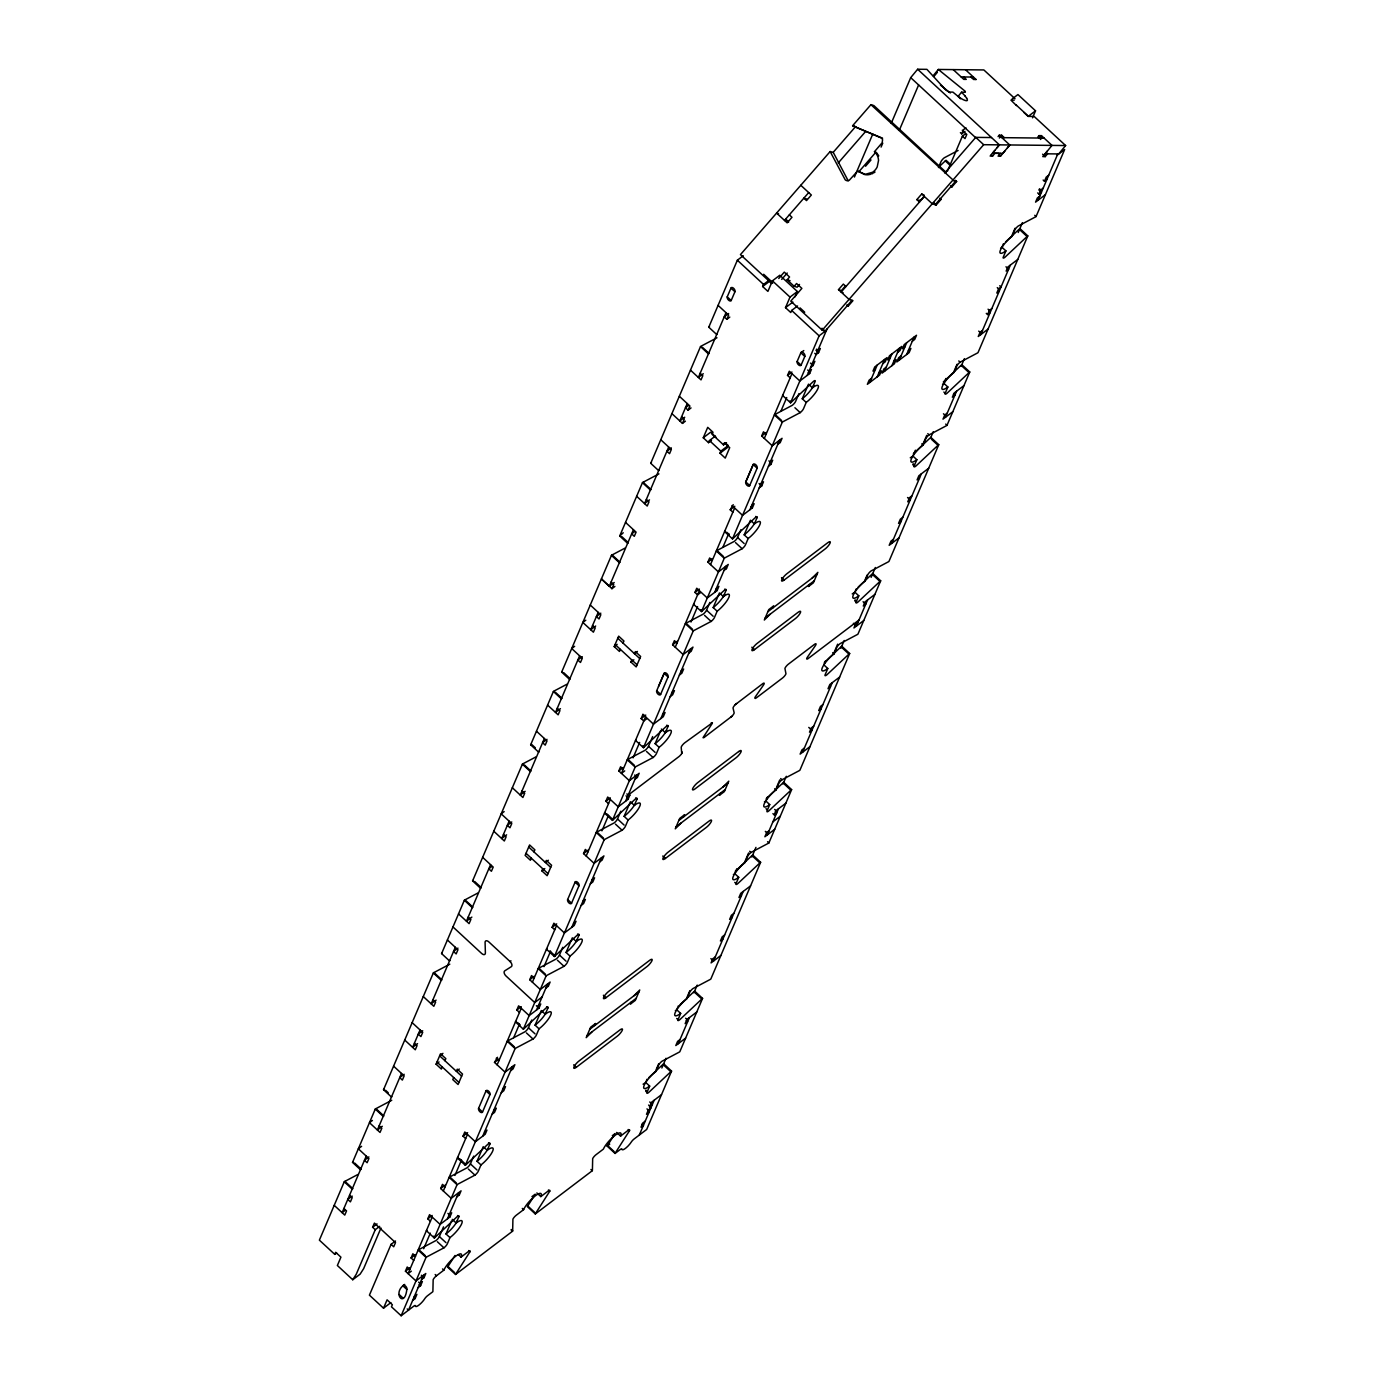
<?xml version="1.0" encoding="UTF-8"?>
<svg xmlns="http://www.w3.org/2000/svg" width="1385" height="1385" viewBox="0 0 1385 1385"><rect width="100%" height="100%" fill="white"/><g stroke="black" fill="none" stroke-linecap="round" stroke-linejoin="round"><path stroke-width="1.5" d="M455.024 1255.451L447.996 1266.479A3.705 0.935 -47.2 0 0 447.632 1267.154L455.544 1274.477L512.502 1231.248A3.705 0.935 -47.2 0 0 512.658 1230.728L512.917 1219.181A3.705 0.935 -47.2 0 1 516.259 1215.234L523.634 1209.642A12.984 3.272 -47.2 0 1 535.337 1195.809A12.984 3.272 -47.2 0 1 540.808 1196.605L548.183 1191.013A3.705 0.935 -47.2 0 1 549.741 1191.238L535.666 1213.277A3.705 0.935 -47.2 0 0 535.303 1213.953L527.391 1206.647A3.705 0.935 -47.2 0 1 527.754 1205.971L534.783 1194.943M858.994 620.013L807.819 658.793A3.705 0.935 -47.2 0 1 807.455 657.096L815.298 645.774A3.705 0.935 -47.2 0 0 814.345 644.458L788.411 664.142A3.705 0.935 -47.2 0 0 784.931 668.47L785.953 673.733A3.705 0.935 -47.2 0 1 782.49 678.044L756.539 697.728A3.705 0.935 -47.2 0 1 755.102 698.438L754.825 698.057A3.705 0.935 -47.2 0 1 755.604 696.43L763.447 685.108A3.705 0.935 -47.2 0 0 763.083 683.411L735.262 704.636A3.705 0.935 -47.2 0 0 733.063 708.15L734.137 712.721A3.705 0.935 -47.2 0 1 731.938 716.235L704.117 737.461A3.705 0.935 -47.2 0 1 703.043 737.668L711.596 724.442A3.705 0.935 -47.2 0 0 712.375 722.814L684.709 742.827A3.705 0.935 -47.2 0 0 681.212 747.484L681.732 753.509A3.705 0.935 -47.2 0 1 678.788 756.729L628.184 795.111L626.868 793.899M682.286 752.055L681.732 753.509M656.698 690.734L656.611 691.046A2.787 1.558 52.8 0 0 658.013 694.127A2.787 1.558 52.8 0 0 660.506 694.647L668.176 676.676A2.787 1.558 52.8 0 0 666.774 673.595A2.787 1.558 52.8 0 0 664.281 673.075L656.698 690.734L660.662 694.387M567.642 899.523L567.556 899.852A2.787 1.558 52.8 0 0 568.958 902.933A2.787 1.558 52.8 0 0 571.451 903.436L579.103 885.465A2.787 1.558 52.8 0 0 577.701 882.401A2.787 1.558 52.8 0 0 575.225 881.881L567.642 899.523L571.59 903.193M757.145 468.182L757.231 467.87A2.787 1.558 52.8 0 0 755.829 464.789A2.787 1.558 52.8 0 0 753.336 464.269L745.667 482.24A2.787 1.558 52.8 0 0 747.069 485.321A2.787 1.558 52.8 0 0 749.562 485.841L757.145 468.182L753.18 464.529L745.753 481.928L749.718 485.581M725.134 531.13A3.722 0.935 -47.2 0 1 724.58 531.58L732.492 538.903L782.283 422.183A3.722 0.935 -47.2 0 1 782.941 421.732L800.201 412.626A3.705 0.935 -47.2 0 0 803.542 408.679L806.208 402.412A12.984 3.272 -47.2 0 0 817.929 388.579A12.984 3.272 -47.2 0 0 812.441 387.8L815.246 381.187A3.705 0.935 -47.2 0 0 813.549 381.308L791.285 402.187A3.722 0.935 -47.2 0 1 790.541 402.81L782.629 395.487A3.722 0.935 -47.2 0 0 782.992 395.192M1003.433 243.76L1001.944 247.24L1005.908 250.893L1003.121 257.506A3.705 0.935 -47.2 0 0 1004.8 257.385L1027.064 236.523A3.74 0.935 -47.2 0 1 1027.808 235.9L1019.897 228.577A3.74 0.935 -47.2 0 0 1019.152 229.2L1005.493 242.011M658.55 686.371L664.125 673.335L668.072 676.988M357.867 1174.497L344.934 1181.336A3.705 0.935 -47.2 0 0 344.259 1181.786L319.381 1240.146L334.755 1254.36L336.607 1252.975M360.81 1169.425A3.705 0.935 -47.2 0 1 360.446 1169.719L352.534 1162.396L375.266 1109.073A3.705 0.935 -47.2 0 1 375.941 1108.641L391.747 1100.279M391.816 1096.73A3.705 0.935 -47.2 0 1 391.453 1097.007L383.541 1089.701L433.332 972.98A3.705 0.935 -47.2 0 1 433.99 972.53L449.796 964.185M449.865 960.619A3.705 0.935 -47.2 0 1 449.502 960.913L441.59 953.59L464.339 900.285A3.705 0.935 -47.2 0 1 464.996 899.834L477.929 892.996M481.253 887.595A3.705 0.935 -47.2 0 1 480.508 888.218L472.597 880.895L522.387 764.174A3.705 0.935 -47.2 0 1 523.045 763.724L535.995 756.902M539.302 751.484A3.722 0.935 -47.2 0 1 538.575 752.107L530.663 744.801L553.394 691.479A3.722 0.935 -47.2 0 1 554.069 691.028L567.002 684.207M569.945 679.117A3.722 0.935 -47.2 0 1 569.581 679.412L561.669 672.089L611.443 555.385A3.722 0.935 -47.2 0 1 612.118 554.935L625.051 548.096M628.184 542.851A3.722 0.935 -47.2 0 1 627.63 543.318L619.718 535.995L642.45 482.673A3.722 0.935 -47.2 0 1 643.125 482.24L658.931 473.878M659 470.311A3.722 0.935 -47.2 0 1 658.637 470.606L650.725 463.3L700.516 346.579A3.722 0.935 -47.2 0 1 701.174 346.129L716.98 337.784M717.049 334.218A3.722 0.935 -47.2 0 1 716.686 334.512L708.774 327.189L737.357 260.207L743.243 255.74M366.246 1156.111L342.13 1212.654L345.402 1210.178M401.494 1073.462L377.378 1130.004L382.295 1126.282M420.053 1029.955L412.643 1047.354L417.543 1043.632M455.319 947.305L431.185 1003.848L436.102 1000.126M490.567 864.655L466.451 921.198L471.852 917.112M509.126 821.149L501.699 838.548L506.616 834.826M544.374 738.499L520.258 795.059L525.157 791.32M579.623 655.849L555.506 712.409L560.423 708.67M598.181 612.36L590.754 629.76L595.671 626.02M614.905 586.461L611.945 588.694L601.402 578.93L609.313 586.253L633.43 529.711M668.695 447.061L644.562 503.603L649.478 499.881M687.237 403.554L679.827 420.953L684.727 417.231M726 312.698L698.369 377.447L703.286 373.725M734.95 291.716L731.193 300.51L727.229 296.857L730.986 288.063A2.787 1.558 52.8 0 1 733.635 288.322A2.787 1.558 52.8 0 1 734.95 291.716L730.951 288.149M611.945 588.694L613.728 584.522L611.097 582.081M671.898 413.63L682.459 423.394L684.242 419.222L681.61 416.781M688.414 405.493L685.454 407.727L688.103 410.168L689.886 405.995L679.325 396.231M728.631 313.512L724.216 316.871L726.848 319.312L728.631 315.122L718.088 305.375M334.755 1254.36L335.655 1252.282L340.918 1257.164L337.369 1265.509L352.742 1279.74L360.117 1274.148L363.632 1268.66L380.979 1227.993M795.128 296.788L797.362 291.525L779.79 275.251L772.414 280.843L767.913 291.387L762.65 286.522L763.533 284.427L769.437 279.96M442.248 1066.969L441.365 1069.064L436.085 1064.182L440.534 1053.743L445.814 1058.625L444.914 1060.702M620.376 649.375L619.476 651.452L614.213 646.587L618.662 636.148L623.925 641.013L623.042 643.107M711.492 440.413L708.549 442.663L703.268 437.781L707.718 427.342L712.998 432.224L712.098 434.301L723.541 444.879L726.484 442.646M352.742 1279.74L356.257 1274.252L375.266 1229.707L372.617 1227.266L374.4 1223.093L395.504 1242.605L393.721 1246.777L391.089 1244.336L395.504 1240.995M531.303 858.163L530.42 860.258L525.14 855.376L529.589 844.937L534.87 849.819L533.987 851.913M708.549 442.663L709.432 440.568L715.318 436.102M453.674 1077.547L452.791 1079.625L458.071 1084.507L462.521 1074.067L457.24 1069.185L456.358 1071.28L459.301 1069.047M548.356 860.241L545.413 862.474L546.296 860.397L551.576 865.261L547.127 875.701L541.847 870.836L542.747 868.741M637.412 651.435L634.469 653.668L635.369 651.591L640.632 656.473L636.182 666.912L630.919 662.03L631.802 659.935M723.541 444.879L724.424 442.784L729.705 447.667L725.255 458.106L719.975 453.224L720.858 451.129L728.233 445.555L725.376 442.906M797.57 305.964L791.666 310.448L790.783 312.525L785.503 307.66L790.004 297.1L797.362 291.525M728.233 445.555L727.333 447.632L719.975 453.224M391.089 1244.336L369.414 1295.148L383.524 1308.184L390.882 1302.61M854.424 177.055L872.758 134.103M383.524 1308.184L387.09 1299.84L392.353 1304.722L391.47 1306.799L401.148 1315.75L413.682 1306.228A3.705 0.935 -47.2 0 1 415.413 1305.865A7.427 1.87 -47.2 0 0 418.841 1305.137A7.427 1.87 -47.2 0 0 424.658 1298.836A3.705 0.935 -47.2 0 1 427.567 1295.702L432.761 1291.772A3.705 0.935 -47.2 0 0 432.899 1291.253L433.159 1279.688A3.705 0.935 -47.2 0 1 436.5 1275.741L443.875 1270.149A12.984 3.272 -47.2 0 1 455.578 1256.316A12.984 3.272 -47.2 0 1 461.049 1257.113L468.424 1251.521A3.705 0.935 -47.2 0 1 469.982 1251.746L455.907 1273.802A3.705 0.935 -47.2 0 0 455.544 1274.477M881.085 147.087L882.782 143.122M891.247 123.282L910.707 77.647L917.632 69.25L926.911 69.354L945.886 90.077L948.985 92.051L952.932 92.12L957.658 96.05A12.777 2.753 39.5 0 0 960.792 98.3A12.569 2.77 39.8 0 0 963.544 99.824L964.929 100.361A12.984 2.787 39.2 0 0 967.422 100.136L966.799 98.231M421.577 1279.532L424.018 1277.68L425.801 1273.49L415.985 1280.952L405.441 1271.188L407.207 1267.015L409.856 1269.456M413.717 1260.402L411.068 1257.961L412.851 1253.789L415.5 1256.23M430.406 1221.258L427.775 1218.817L429.558 1214.645L440.101 1224.392L449.935 1216.948L451.7 1212.775L449.259 1214.628L447.926 1213.416M456.825 1196.882L459.283 1195.03L461.066 1190.84L451.233 1198.302L440.69 1188.538L442.473 1184.365L445.104 1186.806M465.672 1138.608L463.023 1136.167L464.806 1131.995L475.367 1141.742L485.183 1134.298L486.966 1130.125L484.508 1131.978M510.632 1070.744L513.091 1068.874L514.874 1064.701L505.04 1072.146L494.497 1062.399L497.509 1057.292M519.479 1012.452L516.83 1010.011L518.613 1005.839L529.174 1015.603L538.99 1008.142L540.773 1003.969L538.315 1005.839M545.88 988.094L548.339 986.224L550.122 982.052L540.306 989.496L529.745 979.749L531.528 975.559L534.177 978M554.727 929.802L552.096 927.361L553.879 923.189L564.422 932.953L574.238 925.492L576.022 921.319L573.563 923.189M599.688 861.937L602.146 860.068L603.929 855.895L594.113 863.34L583.552 853.593L585.336 849.42L587.984 851.862M608.534 803.664L605.903 801.222L607.686 797.033L618.229 806.797L628.046 799.353L629.829 795.163L628.513 793.951M634.936 779.288L637.394 777.418L639.178 773.245L629.361 780.69L618.818 770.943L620.584 766.771L623.233 769.212M646.743 718.763L643.783 720.996L641.151 718.573L642.934 714.383L653.478 724.147L663.294 716.703L665.077 712.513L662.636 714.383M688.76 653.131L691.202 651.279L692.985 647.089L683.169 654.551L672.625 644.787L674.408 640.614L677.04 643.055M700.55 592.624L697.59 594.858L694.958 592.416L696.742 588.244L707.285 597.991L717.101 590.547L718.884 586.374L716.443 588.227M724.009 570.481L726.467 568.612L728.25 564.439L718.417 571.901L707.873 562.137L709.657 557.965L712.288 560.406M732.855 512.208L730.207 509.767L733.219 504.659M773.713 444.62L772.224 445.745L761.681 435.981L763.464 431.808L766.095 434.249M790.16 377.845L787.528 375.404L789.294 371.232L799.855 380.979L809.671 373.534L811.454 369.362L808.996 371.215L807.68 370.003M432.189 1217.086L408.073 1273.629L411.345 1271.153M443.321 1190.979L467.438 1134.436M485.997 1090.93L478.587 1108.329L482.534 1111.999L489.961 1094.583A2.787 1.558 52.2 0 0 488.68 1091.224A2.787 1.558 52.2 0 0 485.997 1090.93L489.961 1094.583M497.128 1064.84L521.262 1008.28M532.394 982.19L556.51 925.63M586.201 856.034L610.318 799.474M675.257 647.228L699.373 590.685M710.505 564.578L734.621 508.035M764.312 438.422L791.943 373.673M804.806 356.447L800.842 352.794A2.787 1.558 52.8 0 1 803.525 352.95A2.787 1.558 52.8 0 1 804.841 356.361L801.084 365.155A2.787 1.558 52.8 0 1 798.487 364.792A2.787 1.558 52.8 0 1 797.171 361.398L800.894 352.69L803.785 350.561M899.298 130.259L918.619 84.952M423.689 1248.699L430.32 1233.152M454.938 1175.432L461.517 1160.007M513.679 1037.711L519.444 1024.225M543.993 966.626L550.572 951.201M601.921 830.844L608.5 815.419M633.066 757.837L639.645 742.412M690.976 622.038L697.555 606.613M722.953 547.11L728.7 533.606M780.932 411.155L786.732 397.547M406.826 1289.47L402.879 1285.817A2.787 1.558 53.2 0 1 405.511 1286.059A2.787 1.558 53.2 0 1 406.826 1289.47C404.697 1308.132 392.942 1294.213 402.879 1285.817L404.714 1284.414M401.148 1315.75L426.026 1257.39A3.705 0.935 -47.2 0 1 426.701 1256.939L443.944 1247.833A3.705 0.935 -47.2 0 0 447.303 1243.886L449.969 1237.619A12.984 3.272 -47.2 0 0 461.672 1223.786A12.984 3.272 -47.2 0 0 456.202 1223.007L452.237 1219.354M426.753 1230.399A3.705 0.935 -47.2 0 1 426.39 1230.694L434.301 1238L457.05 1184.694A3.705 0.935 -47.2 0 1 457.708 1184.244L474.951 1175.138A3.705 0.935 -47.2 0 0 478.31 1171.191L480.976 1164.923A12.984 3.272 -47.2 0 0 492.679 1151.091A12.984 3.272 -47.2 0 0 487.208 1150.312L484.577 1147.871M458.141 1157.375A3.705 0.935 -47.2 0 1 457.396 1157.998L465.308 1165.304L515.099 1048.583A3.705 0.935 -47.2 0 1 515.757 1048.151L533.017 1039.027A3.705 0.935 -47.2 0 0 536.359 1035.08L539.025 1028.813A12.984 3.272 -47.2 0 0 550.745 1014.997A12.984 3.272 -47.2 0 0 545.257 1014.201L541.31 1010.548L535.077 1025.16L539.025 1028.813M515.999 1021.438A3.705 0.935 -47.2 0 1 515.445 1021.888L523.357 1029.211L546.106 975.888A3.705 0.935 -47.2 0 1 546.763 975.438L564.024 966.332A3.705 0.935 -47.2 0 0 567.365 962.385L570.031 956.117A12.984 3.272 -47.2 0 0 581.752 942.285A12.984 3.272 -47.2 0 0 576.264 941.506L572.317 937.853L566.084 952.464L570.031 956.117M547.196 948.569A3.722 0.935 -47.2 0 1 546.452 949.192L554.364 956.516L604.154 839.795A3.705 0.935 -47.2 0 1 604.83 839.345L622.073 830.238A3.705 0.935 -47.2 0 0 625.414 826.291L628.097 820.024A12.984 3.272 -47.2 0 0 639.801 806.191A12.984 3.272 -47.2 0 0 634.33 805.395L630.365 801.742L624.133 816.354L628.097 820.024M605.245 812.476A3.722 0.935 -47.2 0 1 604.518 813.082L612.43 820.405L635.161 767.082A3.722 0.935 -47.2 0 1 635.836 766.649L653.079 757.526A3.705 0.935 -47.2 0 0 656.421 753.578L659.104 747.311A12.984 3.272 -47.2 0 0 670.807 733.496A12.984 3.272 -47.2 0 0 665.337 732.7L661.372 729.047M635.888 740.092A3.722 0.935 -47.2 0 1 635.525 740.386L643.436 747.71L693.21 630.989A3.705 0.935 -47.2 0 1 693.885 630.539L711.128 621.432A3.705 0.935 -47.2 0 0 714.47 617.485L717.153 611.218A12.984 3.272 -47.2 0 0 728.856 597.385A12.984 3.272 -47.2 0 0 723.385 596.606L719.421 592.936L713.188 607.565L717.153 611.218M693.937 603.998A3.722 0.935 -47.2 0 1 693.573 604.293L701.485 611.599L724.234 558.293A3.722 0.935 -47.2 0 1 724.892 557.843L742.135 548.737A3.705 0.935 -47.2 0 0 745.494 544.772L748.16 538.523A12.984 3.272 -47.2 0 0 759.863 524.69A12.984 3.272 -47.2 0 0 754.392 523.894L750.428 520.241L744.195 534.852L748.16 538.523M790.541 402.81L819.124 335.828L826.481 330.236M426.026 1257.39L418.114 1250.066A3.705 0.935 -47.2 0 1 418.789 1249.634L436.033 1240.51A3.705 0.935 -47.2 0 0 439.374 1236.563L443.512 1226.868M457.05 1184.694L449.121 1177.371A3.705 0.935 -47.2 0 1 449.796 1176.921L467.039 1167.815A3.705 0.935 -47.2 0 0 470.398 1163.867L473.705 1156.111M515.099 1048.583L507.187 1041.278A3.705 0.935 -47.2 0 1 507.845 1040.828L525.088 1031.721A3.705 0.935 -47.2 0 0 528.447 1027.774L531.753 1020.018M546.106 975.888L538.194 968.565A3.705 0.935 -47.2 0 1 538.852 968.132L556.112 959.026A3.705 0.935 -47.2 0 0 559.453 955.061L562.76 947.305M604.154 839.795L596.242 832.472A3.705 0.935 -47.2 0 1 596.9 832.021L614.161 822.915A3.705 0.935 -47.2 0 0 617.502 818.968L620.809 811.212M635.161 767.082L627.249 759.776A3.722 0.935 -47.2 0 1 627.924 759.326L645.168 750.22A3.705 0.935 -47.2 0 0 648.509 746.273L652.647 736.578M693.21 630.989L685.298 623.665A3.705 0.935 -47.2 0 1 685.973 623.233L703.216 614.109A3.705 0.935 -47.2 0 0 706.558 610.162L709.864 602.406M724.234 558.293L716.305 550.97A3.722 0.935 -47.2 0 1 716.98 550.52L734.223 541.414A3.705 0.935 -47.2 0 0 737.582 537.467L740.888 529.711M798.937 393.6L795.631 401.356A3.705 0.935 -47.2 0 1 792.272 405.32L775.029 414.427A3.722 0.935 -47.2 0 0 774.371 414.877L782.283 422.183M423.343 1275.36L408.506 1310.158L407.19 1308.946M447.476 1218.817L458.608 1192.71M482.724 1136.167L512.415 1066.554M536.532 1010.011L547.664 983.904M571.78 927.361L601.471 857.765M625.587 801.205L636.736 775.115M660.853 718.555L690.544 648.959M714.66 592.399L725.792 566.309M749.908 509.749L779.599 440.153M807.213 375.404L826.983 329.041M412.661 1300.411L415.119 1298.559L416.902 1294.386L414.427 1296.256M418.132 1287.565L420.607 1285.678L422.39 1281.506L419.932 1283.358L418.616 1282.146M731.99 505.594L742.55 515.341L752.367 507.897L754.15 503.724L751.691 505.577M759.257 487.832L761.715 485.962L763.499 481.79L761.04 483.659M768.467 466.26L770.926 464.391L772.692 460.218L770.25 462.088L768.917 460.859M777.816 444.325L780.274 442.473L782.058 438.301L772.224 445.745M810.623 367.389L813.082 365.536L814.865 361.346L812.389 363.234M814.778 353.314L816.094 354.543L818.57 352.656L820.353 348.483L817.912 350.336L816.579 349.124M449.969 1237.619L446.005 1233.966L451.545 1220.964M480.976 1164.923L477.011 1161.271L483.261 1146.641M659.104 747.311L655.14 743.658L660.68 730.674M806.208 402.412L802.261 398.759L808.494 384.147L812.441 387.8M456.202 1223.007L458.868 1216.74L457.552 1215.528M487.208 1150.312L489.874 1144.045L488.559 1142.815M545.257 1014.201L547.941 1007.934L546.608 1006.722M576.264 941.506L578.947 935.239L577.632 934.027M634.33 805.395L636.996 799.145L635.68 797.916M665.337 732.7L668.003 726.433L666.687 725.221M723.385 596.606L726.052 590.339L724.736 589.11M754.392 523.894L757.058 517.644L755.743 516.415M938.476 167.55L940.952 161.733A3.705 0.935 -47.2 0 1 944.31 157.769L958.108 150.48M960.394 132.631L961.709 133.86L963.493 129.671L965.951 127.818M947.444 171.186L962.385 136.163L965.328 133.929M591.984 1031.842L586.184 1037.659L590.633 1027.22L595.55 1023.48L594.667 1025.575M681.056 823.036L675.257 828.853L679.706 818.414L684.606 814.692L683.723 816.769M770.112 614.23L764.312 620.047L768.762 609.608L773.678 605.886L772.778 607.98M869.815 382.45L877.224 365.051M877.172 376.876L884.599 359.459M884.53 371.284L891.957 353.885M891.905 365.692L899.332 348.293M899.263 360.1L906.69 342.701M906.638 354.508L914.065 337.109M631.283 1002.03L630.383 1004.125L635.299 1000.403L639.749 989.963L633.949 995.763M720.338 793.224L719.438 795.319L724.355 791.597L728.804 781.157L723.005 786.974M809.394 584.435L808.511 586.513L813.41 582.791L817.877 572.351L812.06 578.168M1032.535 117.846L1035.53 110.817L1017.94 94.561L1012.054 99.028M643.09 1084.161A12.984 3.272 -47.2 0 0 645.704 1082.447L647.089 1079.192M675.343 1010.721A12.984 3.272 -47.2 0 0 676.711 1009.752L678.373 1005.856M733.392 874.61A12.984 3.272 -47.2 0 0 734.777 873.641L736.855 868.776M764.399 801.915A12.984 3.272 -47.2 0 0 765.784 800.945L767.446 797.05M825.495 660.939L823.833 664.852L827.78 668.505L825.114 674.772A3.705 0.935 -47.2 0 0 826.672 674.997L848.953 654.118A3.722 0.935 -47.2 0 1 849.68 653.495L841.768 646.189A3.722 0.935 -47.2 0 0 841.041 646.795L824.335 662.463M852.225 593.871A12.984 3.272 -47.2 0 0 854.839 592.139L856.224 588.902M910.274 457.76A12.984 3.272 -47.2 0 0 912.888 456.046L915.381 450.194M942.527 384.32A12.984 3.272 -47.2 0 0 943.895 383.351L945.972 378.469M656.144 1069.705L658.637 1063.87M686.562 998.395L689.851 990.673M744.472 862.595L748.592 852.97M776.448 787.667L779.738 779.945M833.545 653.807L837.648 644.163M864.69 580.782L867.149 575M922.6 445.001L926.721 435.357M953.746 371.994L957.035 364.272M1011.725 236.039L1015.049 228.265M648.994 1077.443L662.913 1064.407A3.705 0.935 -47.2 0 1 663.657 1063.784L671.569 1071.107A3.705 0.935 -47.2 0 0 670.825 1071.713L648.561 1092.592A3.705 0.935 -47.2 0 1 646.985 1092.367L649.669 1086.1L645.704 1082.447M680 1004.748L693.92 991.712A3.705 0.935 -47.2 0 1 694.664 991.089L702.576 998.395A3.705 0.935 -47.2 0 0 701.831 999.018L679.568 1019.897A3.705 0.935 -47.2 0 1 678.009 1019.672L680.676 1013.404L676.711 1009.752M735.279 871.252L751.968 855.601A3.705 0.935 -47.2 0 1 752.713 854.978L760.625 862.301A3.705 0.935 -47.2 0 0 759.88 862.924L737.616 883.786A3.705 0.935 -47.2 0 1 736.058 883.561L738.724 877.311L734.777 873.641M765.784 800.945L769.731 804.598L767.065 810.866A3.705 0.935 -47.2 0 0 768.623 811.091L790.887 790.229A3.705 0.935 -47.2 0 1 791.631 789.606L783.72 782.283A3.705 0.935 -47.2 0 0 782.975 782.906L766.286 798.556M769.731 804.598A12.984 3.272 -47.2 0 1 764.26 803.819A12.984 3.272 -47.2 0 1 775.964 789.987L778.647 783.72A3.705 0.935 -47.2 0 1 781.988 779.772L799.232 770.666A3.705 0.935 -47.2 0 0 799.907 770.216L849.68 653.495M827.78 668.505A12.984 3.272 -47.2 0 1 822.309 667.708A12.984 3.272 -47.2 0 1 834.03 653.893L836.696 647.626A3.705 0.935 -47.2 0 1 840.037 643.679L857.298 634.555A3.722 0.935 -47.2 0 0 857.956 634.122L880.687 580.8L872.775 573.477A3.722 0.935 -47.2 0 0 872.048 574.1L858.129 587.153M880.687 580.8A3.722 0.935 -47.2 0 0 879.96 581.423L857.696 602.285A3.705 0.935 -47.2 0 1 856.12 602.059L858.804 595.81L854.839 592.139M913.39 453.657L930.097 438.006A3.722 0.935 -47.2 0 1 930.841 437.383L938.753 444.689A3.722 0.935 -47.2 0 0 938.009 445.312L915.745 466.191A3.705 0.935 -47.2 0 1 914.169 465.966L916.853 459.699L912.888 456.046M916.853 459.699A12.984 3.272 -47.2 0 1 911.365 458.92A12.984 3.272 -47.2 0 1 923.085 445.087L925.751 438.82A3.705 0.935 -47.2 0 1 929.093 434.873L946.353 425.766A3.722 0.935 -47.2 0 0 947.011 425.316L969.76 371.994L961.848 364.688A3.722 0.935 -47.2 0 0 961.103 365.294L943.289 382M969.76 371.994A3.722 0.935 -47.2 0 0 969.015 372.617L946.751 393.496A3.705 0.935 -47.2 0 1 945.193 393.271L947.859 387.004L943.895 383.351M661.857 1068.008L665.995 1058.278M693.92 992.803L697.209 985.099M751.847 857.021L755.95 847.378M782.992 783.997L786.282 776.292M840.903 648.215L844.192 640.493M871.13 577.372L875.337 567.486M930.789 437.487L933.265 431.704M961.103 366.402L964.393 358.698M1018.217 232.507L1022.407 222.673M649.409 1107.031L650.742 1108.26L648.284 1110.112L646.501 1114.284L648.976 1112.415L647.661 1111.186M648.596 1105.074L649.911 1106.286L651.694 1102.114L661.511 1094.652M696.776 1012.002L686.943 1019.464L685.159 1023.636L687.618 1021.766L686.302 1020.555M769.108 830.723L766.649 832.593L764.884 836.765L774.7 829.303M772.917 813.618L774.232 814.83L776.015 810.658L785.832 803.213M947.236 413.111L944.778 414.981L942.995 419.153L952.828 411.709M982.484 330.461L980.026 332.331L978.26 336.503L988.076 329.059M986.276 313.356L987.609 314.585L989.392 310.413L991.833 308.543M999.728 285.743L1001.043 286.972L998.585 288.824L996.802 293.014L999.26 291.144M1037.659 192.93L1038.975 194.142L1040.758 189.97L1043.234 188.083M1043.147 180.05L1044.463 181.262L1046.246 177.09L1048.705 175.22M639.299 1135.042L654.153 1100.244M678.269 1043.701L689.401 1017.594M743.208 891.455L713.517 961.052L710.886 958.61M767.325 834.895L778.457 808.805M802.59 752.245L832.264 682.649M867.529 599.999L856.397 626.089L853.385 623.302M891.646 543.439L921.337 473.843M945.453 417.3L956.585 391.193M980.701 334.651L1010.392 265.037M1038.023 200.288L1057.794 153.925M671.569 1071.107L646.674 1129.467L634.122 1138.972A3.705 0.935 -47.2 0 0 631.802 1141.309L630.054 1143.75A7.427 1.87 -47.2 0 1 622.177 1149.723L621.848 1148.858A3.705 0.935 -47.2 0 0 620.238 1149.515L615.061 1153.445L607.149 1146.122A3.705 0.935 -47.2 0 1 607.513 1145.447L614.542 1134.436M702.576 998.395L679.827 1051.717A3.705 0.935 -47.2 0 1 679.169 1052.167L661.909 1061.274A3.705 0.935 -47.2 0 0 658.567 1065.221L655.901 1071.488A12.984 3.272 -47.2 0 0 644.181 1085.321A12.984 3.272 -47.2 0 0 649.669 1086.1M760.625 862.301L710.834 979.022A3.705 0.935 -47.2 0 1 710.176 979.472L692.933 988.578A3.705 0.935 -47.2 0 0 689.574 992.526L686.908 998.793A12.984 3.272 -47.2 0 0 675.205 1012.625A12.984 3.272 -47.2 0 0 680.676 1013.404M738.724 877.311A12.984 3.272 -47.2 0 1 733.254 876.515A12.984 3.272 -47.2 0 1 744.957 862.682L747.64 856.432A3.705 0.935 -47.2 0 1 750.982 852.467L768.225 843.361A3.705 0.935 -47.2 0 0 768.9 842.911L791.631 789.606M938.753 444.689L888.962 561.41A3.705 0.935 -47.2 0 1 888.304 561.86L871.044 570.966A3.705 0.935 -47.2 0 0 867.702 574.913L865.036 581.181A12.984 3.272 -47.2 0 0 853.316 595.013A12.984 3.272 -47.2 0 0 858.804 595.81M1027.808 235.9L978.018 352.621A3.722 0.935 -47.2 0 1 977.36 353.054L960.117 362.177A3.705 0.935 -47.2 0 0 956.758 366.125L954.092 372.392A12.984 3.272 -47.2 0 0 942.389 386.207A12.984 3.272 -47.2 0 0 947.859 387.004M1005.908 250.893A12.984 3.272 -47.2 0 1 1000.437 250.114A12.984 3.272 -47.2 0 1 1012.141 236.281L1014.807 230.014A3.705 0.935 -47.2 0 1 1018.165 226.067L1035.409 216.96A3.722 0.935 -47.2 0 0 1036.084 216.51L1064.649 149.528L1057.274 155.12M628.184 1129.502L629.5 1130.714L615.425 1152.77A3.705 0.935 -47.2 0 0 615.061 1153.445M933.144 75.759L938.32 69.458L983.852 69.942L1015.032 98.751M933.94 76.452L937.403 72.262M938.32 69.458L965.068 91.15L965.397 92.206L961.536 92.206L958.091 96.413L960.463 98.751M998.066 136.613L999.226 135.211L1001.684 135.245L1004.315 137.669M999.381 138.033L1001.684 135.245M997.079 147.658L999.399 144.854L1065.619 145.546L1058.711 153.943L1045.086 153.804L1042.784 156.592L1045.242 156.626L1047.545 153.822L1046.229 152.61M917.632 69.25L999.399 144.854L990.171 156.055L992.63 156.072L994.932 153.285L999.035 153.32M994.776 150.463L992.474 153.25L1002.861 153.371L1009.769 144.975L999.226 135.211M1000.403 153.337L998.1 156.141L1000.559 156.159L1005.164 150.567M1007.466 147.762L1009.769 144.975M1037.85 137.028L1039.01 135.626L1041.451 135.643L1052.011 145.408L1045.086 153.804L1047.406 151M1039.148 138.448L1041.451 135.643M1040.481 139.47L1041.641 138.067L1039.01 135.626M848.157 180.725L833.614 153.043A3.757 3.601 -72.2 0 0 833.095 152.454L830.152 151.536L740.456 254.615L771.618 283.44M830.152 151.536L845.214 179.808A3.688 3.549 -71.9 0 0 849.213 180.327L857.54 171.117L865.261 174.32L872.55 172.277A12.967 12.448 -72.4 0 0 877.207 166.91L878.523 160.539A12.777 12.275 -72.7 0 0 877.796 156.643A12.932 12.43 -73 0 0 874.489 151.657L882.141 142.759L882.574 139.868A3.74 3.601 -72 0 0 881.535 138.084L852.623 125.706L870.94 104.671L873.883 105.589L946.215 172.467M833.06 152.488L854.839 127.472M808.702 192.584L784.499 220.405L788.429 221.635L785.797 219.194M838.254 162.928L865.469 131.662M857.54 171.117L859.012 171.584L875.961 152.108L874.489 151.657M865.538 166.235L871.009 159.95M778.751 278.489L784.274 272.118L789.554 277L787.13 279.787L794.176 286.28L797.119 287.197L799.526 284.427M781.694 279.389L787.217 273.035M794.176 286.28L796.583 283.51L801.863 288.392L790.766 301.134L822.223 330.219L825.166 331.136L852 300.303M847.153 305.877L848.139 306.172L852.97 300.614L849.057 299.402L838.496 289.638L843.344 284.081L845.975 286.522M919.501 202.037L916.87 199.596L921.7 194.021L922.687 194.333M845.075 286.383L841.439 290.556L838.496 289.638M916.87 199.596C919.865 202.954 925.717 195.372 923.674 194.644M924.349 196.462L841.145 292.079L843.101 292.685M944.795 172.969L975.767 137.375L991.487 137.548M822.223 330.219L983.679 144.698L999.399 144.854M935.204 204.703L955.65 181.193M921.7 194.021L932.261 203.785L936.173 204.997L941.021 199.44L939.705 198.228M950.803 186.767L951.789 187.062L956.637 181.504L955.304 180.275M735.262 704.636L736.56 703.476M731.938 716.235L730.639 717.395M939.22 166.598L945.297 160.902A3.722 0.935 -47.2 0 1 946.042 160.279L951.322 165.161M623.233 532.758L620.463 535.372A3.722 0.935 -47.2 0 1 619.718 535.995M701.485 611.599A3.722 0.935 -47.2 0 0 702.23 610.975L724.494 590.114A3.705 0.935 -47.2 0 1 726.052 590.339M643.436 747.71A3.722 0.935 -47.2 0 0 644.163 747.086L666.445 726.207A3.705 0.935 -47.2 0 1 668.003 726.433M554.364 956.516A3.722 0.935 -47.2 0 0 555.108 955.892L577.372 935.014A3.705 0.935 -47.2 0 1 578.947 935.239M434.301 1238A3.705 0.935 -47.2 0 0 435.046 1237.394L457.31 1216.515A3.705 0.935 -47.2 0 1 458.868 1216.74M961.709 133.86L964.981 131.367M762.65 286.522L770.008 280.93L772.657 283.371M726.848 319.312L729.808 317.078M1035.53 110.817L1028.172 116.409L1023.775 112.341M785.503 307.66L792.878 302.068M688.103 410.168L691.046 407.934M682.459 423.394L685.402 421.161M671.327 447.874L666.912 451.233L669.544 453.674L671.327 449.484L660.766 439.738M703.268 437.781L710.626 432.189L715.906 437.071M787.528 375.404L791.943 372.046M1044.463 181.262L1046.939 179.392M1038.975 194.142L1041.433 192.273L1038.785 189.849M1039.789 196.116L1037.348 197.968L1035.564 202.141L1045.381 194.696M634.607 531.65L631.647 533.883L634.295 536.324L636.079 532.134L625.518 522.387M761.681 435.981L766.286 432.501M1017.767 259.462L1007.934 266.907L1006.151 271.079L1008.609 269.227L1005.977 266.786M875.441 369.224L872.983 371.093L874.766 366.921L887.041 357.607L885.275 361.779L882.816 363.649M890.174 358.057L887.716 359.91L889.499 355.737L901.774 346.423L899.99 350.595L897.549 352.465M904.907 346.873L902.449 348.743L904.232 344.571L916.506 335.257L914.723 339.429L912.282 341.281M871.581 378.278L869.139 380.148L867.356 384.32L879.631 375.006L881.414 370.834L878.956 372.686M886.313 367.094L883.855 368.964L882.089 373.136L894.364 363.822L896.147 359.65L893.689 361.52M901.046 355.928L898.588 357.78L896.822 361.97L909.097 352.656L910.88 348.466L908.422 350.336M609.313 586.253L614.23 582.531M730.207 509.767L734.812 506.269M987.609 314.585L990.05 312.716L988.734 311.504M585.786 620.203L582.843 622.436L593.403 632.183L595.186 628.011L592.538 625.57M600.813 613.174L596.398 616.533L599.03 618.974L600.813 614.784L590.27 605.037M574.654 646.293L571.711 648.544L582.271 658.29L580.488 662.463L577.839 660.022L582.271 656.68M707.873 562.137L712.288 558.778M614.213 646.587L617.156 644.337M963.96 385.601L954.126 393.063L952.343 397.235L954.802 395.366L953.486 394.154M694.958 592.416L699.373 589.058M630.919 662.03L633.863 659.797M547.006 739.33L542.591 742.672L545.223 745.113L547.006 740.94L536.462 731.193M672.625 644.787L677.23 641.29M928.694 468.251L918.878 475.713L917.095 479.885L919.553 478.015M784.135 580.055L825.062 549.014A5.575 1.402 -47.2 0 0 830.082 543.076A5.575 1.402 -47.2 0 0 827.728 542.747L786.801 573.788A5.575 1.402 -47.2 0 0 781.798 579.726A5.575 1.402 -47.2 0 0 784.135 580.055L781.504 577.614M681.178 670.877L683.636 669.024L681.853 673.197L679.394 675.049M911.988 495.761L909.529 497.63L907.746 501.803L910.205 499.95L907.556 497.509M504.157 811.593L501.197 813.843L511.758 823.59L509.974 827.763L507.343 825.322L511.758 821.98M767.879 611.703L816.977 574.446M765.195 617.97L814.311 580.713M671.985 692.465L674.443 690.596L672.66 694.768L670.202 696.638M902.778 517.349L900.319 519.202L898.536 523.391L900.994 521.522M641.151 718.573L645.756 715.076M893.429 539.267L890.97 541.137L889.187 545.309L899.021 537.865M754.444 649.652L795.371 618.61A5.575 1.402 -47.2 0 0 800.391 612.689A5.575 1.402 -47.2 0 0 798.037 612.343L757.128 643.402A5.575 1.402 -47.2 0 0 752.107 649.323A5.575 1.402 -47.2 0 0 754.444 649.652L751.813 647.21M491.727 866.594L488.784 868.828L491.415 871.269L493.198 867.097L482.655 857.332M618.818 770.943L623.233 767.584M624.722 770.891L621.449 773.384L645.566 716.824L642.934 714.383M874.887 594.407L865.071 601.852L863.288 606.041L865.746 604.172L863.097 601.731M605.903 801.222L610.318 797.864M629.829 795.163L627.37 797.033L626.055 795.821M858.181 621.917L855.722 623.787L853.939 627.959L863.755 620.515M541.847 870.836L544.79 868.585M457.95 948.119L453.536 951.478L456.167 953.919L457.95 949.746L447.39 939.982M583.552 853.593L588.158 850.096M839.639 677.057L829.823 684.502L828.04 688.691L830.498 686.822M592.122 879.683L594.581 877.813L592.797 882.003L590.339 883.855M822.915 704.567L820.474 706.437L818.691 710.609L821.132 708.739M678.806 820.509L727.921 783.235M676.14 826.758L725.255 789.502M582.912 901.254L585.37 899.402L583.587 903.574L581.146 905.444M813.722 726.138L811.264 728.008L809.481 732.18L811.939 730.328L808.771 727.402M552.096 927.361L556.701 923.882M542.106 996.958L534.731 1002.55L505.992 975.975A3.705 2.077 52.8 0 1 504.711 970.868L511.463 966.574A3.705 2.077 52.8 0 0 510.078 961.554L510.996 960.861M422.702 1030.769L418.27 1034.128L420.919 1036.569L422.702 1032.396L412.141 1022.632M804.373 748.073L801.915 749.926L800.132 754.115L809.948 746.653M665.389 858.458L706.315 827.416A5.575 1.402 -47.2 0 0 711.336 821.478A5.575 1.402 -47.2 0 0 708.981 821.149L668.055 852.191A5.575 1.402 -47.2 0 0 663.034 858.129A5.575 1.402 -47.2 0 0 665.389 858.458L662.757 856.017M404.143 1074.275L399.728 1077.634L402.36 1080.075L404.143 1075.885L393.582 1066.138M529.745 979.749L534.177 976.39M442.94 1053.362L439.668 1055.855L461.638 1076.18M436.085 1064.182L439.028 1061.949M516.83 1010.011L521.262 1006.67M774.232 814.83L776.691 812.978L775.358 811.748M372.409 1120.448L369.466 1122.681L380.027 1132.445L381.81 1128.273L379.161 1125.832M772.899 821.842L780.257 816.267M361.606 1146.313L358.334 1148.788L368.895 1158.553L367.112 1162.725L364.463 1160.284L368.895 1156.925M494.497 1062.399L499.102 1058.902M750.583 885.863L740.75 893.308L738.967 897.48L741.425 895.628M606.007 997.667L646.933 966.609A5.575 1.402 -47.2 0 0 651.954 960.688A5.575 1.402 -47.2 0 0 649.617 960.342L608.69 991.4A5.575 1.402 -47.2 0 0 603.67 997.321A5.575 1.402 -47.2 0 0 606.007 997.667L603.375 995.226M352.188 1196.086L347.773 1199.427L350.405 1201.868L352.188 1197.696L349.557 1195.255M503.067 1088.489L505.508 1086.619L503.742 1090.791L501.283 1092.661M733.86 913.373L731.401 915.243L729.618 919.415L732.076 917.545M589.75 1029.297L638.866 992.041M587.084 1035.564L636.182 998.308M493.856 1110.06L496.315 1108.19L494.532 1112.38L492.073 1114.233M724.649 934.944L722.208 936.814L720.425 940.986L722.883 939.117M463.023 1136.167L467.628 1132.67M715.301 956.879L712.842 958.732L711.076 962.904L720.892 955.46M576.333 1067.264L617.243 1036.205A5.575 1.402 -47.2 0 0 622.263 1030.284A5.575 1.402 -47.2 0 0 619.926 1029.955L578.999 1060.997A5.575 1.402 -47.2 0 0 573.979 1066.917A5.575 1.402 -47.2 0 0 576.333 1067.264L573.684 1064.823M372.617 1227.266L377.049 1223.907M375.266 1229.707L379.68 1226.348M440.69 1188.538L445.104 1185.196M427.775 1218.817L432.189 1215.459M680.052 1039.529L677.594 1041.381L675.811 1045.554L685.644 1038.109M411.068 1257.961L415.5 1254.62M405.441 1271.188L410.047 1267.708M649.911 1106.286L652.37 1104.416L649.738 1101.993M531.944 1196.657L535.216 1194.182M612.308 1135.683L615.182 1133.519M607.149 1146.122L609.729 1144.166M535.303 1213.953L592.261 1170.74A3.705 0.935 -47.2 0 0 592.416 1170.221L592.676 1158.656A3.705 0.935 -47.2 0 1 596.017 1154.709L603.375 1149.117A12.984 3.272 -47.2 0 1 615.096 1135.302A12.984 3.272 -47.2 0 1 620.567 1136.081L627.942 1130.489A3.705 0.935 -47.2 0 1 629.5 1130.714M645.272 1121.106L642.796 1122.993L641.013 1127.165L643.471 1125.312L642.138 1124.083M711.232 722.745L712.375 722.814M871.788 173.904L872.948 173.367M870.576 174.32L868.014 174.77A12.759 12.257 -72.7 0 1 864.205 174.406L859.012 171.584M961.138 76.937L973.43 77.058M976.061 79.499L973.603 79.482L970.972 77.041L976.061 79.499L965.518 69.752M1014.236 100.17L1010.946 100.136L1016.452 105.572M1016.226 105.018L1028.536 116.409L1034.162 116.461L1065.619 145.546M1001.857 137.652L1044.1 138.084M870.94 104.671L953.694 180.587M855.566 126.624L852.623 125.706M853.489 126.295L882.609 138.223M952.707 180.275L956.637 181.504M940.034 199.128L941.021 199.44M806.814 199.076L803.871 198.159L806.503 200.6L811.35 195.025L800.79 185.278M778.56 213.706L776.587 213.082L787.147 222.846L791.978 217.289L789.346 214.848M787.13 279.787L790.073 280.705M856.432 127.212L856.207 127.091A3.757 3.601 -71.1 0 1 855.774 126.797M940.45 85.108L950.318 92.985M963.596 76.954L966.245 79.395L963.787 79.378L953.226 69.614M1042.611 154.185L1045.242 156.626M1039.442 188.741L1040.758 189.97M999.243 154.947L1000.559 156.159M975.767 137.375L983.679 144.698M910.707 77.647L975.178 137.254M991.314 154.86L992.63 156.072M962.281 130.242L966.799 134.432L965.016 138.604L962.385 136.163M1034.751 215.298L1036.084 216.51M945.297 160.902L950.577 165.785M1020.468 230.412L1027.064 236.523M950.474 185.85L951.789 187.062M933.542 202.556L936.173 204.997M997.269 287.613L998.585 288.824M988.059 309.184L989.392 310.413M978.71 331.119L980.026 332.331M958.784 360.948L960.117 362.177M962.419 366.523L969.015 372.617M785.572 219.574L788.584 222.362M943.86 392.042L945.193 393.271M846.824 304.96L848.139 306.172M943.462 413.769L944.778 414.981M945.695 424.087L947.011 425.316M772.414 280.843L790.004 297.1M763.654 274.265L771.445 281.467M800.011 307.868L804.72 312.231M822.015 328.228L825.166 331.136M927.777 433.643L929.093 434.873M931.413 439.218L938.009 445.312M737.357 260.207L763.533 284.427M791.666 310.448L819.124 335.828M921.769 443.858L923.085 445.087M815.938 350.215L818.57 352.656M810.45 363.095L813.082 365.536M913.096 463.75L914.429 464.962M912.853 464.737L914.169 465.966M797.137 361.485L801.084 365.155M808.355 372.323L809.671 373.534M789.969 400.957L791.285 402.187M794.921 407.744L800.201 412.626M702.489 347.358L709.085 353.452A3.722 0.935 -47.2 0 0 708.428 353.885L700.516 346.579M775.029 414.427L781.625 420.521M778.959 441.244L780.274 442.473M700.152 373.275L702.801 375.716L701.018 379.888L690.457 370.141M769.593 463.179L770.926 464.391M873.364 575.329L879.96 581.423M759.084 483.538L761.715 485.962M709.432 440.568L720.858 451.129M855.047 599.844L856.363 601.073M854.805 600.848L856.12 602.059M751.051 506.668L752.367 507.897M737.582 537.467L744.16 543.561M726.64 532.186L729.272 534.627M735.539 542.626L742.135 548.737M842.357 648.024L848.953 654.118M832.697 652.664L834.03 653.893M643.125 482.24L649.721 488.334M716.98 550.52L723.576 556.614M642.45 482.673L650.379 489.996A3.722 0.935 -47.2 0 1 651.037 489.546M725.134 567.4L726.467 568.612M646.345 499.431L648.994 501.872L647.21 506.044L636.65 496.28M715.785 589.317L717.101 590.547M706.558 610.162L713.154 616.256M621.778 536.601L627.041 541.466M700.897 609.764L702.23 610.975M704.532 615.338L711.128 621.432M612.118 554.935L618.714 561.029M685.973 623.233L692.569 629.327M611.443 555.385L619.355 562.691A3.722 0.935 -47.2 0 1 620.03 562.241M780.673 778.56L781.988 779.772M784.308 784.118L790.887 790.229M617.779 638.243L639.766 658.567M774.648 788.775L775.964 789.987M615.113 644.51L637.1 664.835M774.682 809.446L776.015 810.658M765.992 808.65L767.307 809.879M765.334 831.364L766.649 832.593M767.567 841.699L768.9 842.911M648.509 746.273L655.105 752.367M563.73 672.694L568.993 677.577M642.848 745.857L644.163 747.086M646.483 751.432L653.079 757.526M749.666 851.256L750.982 852.467M753.284 856.83L759.88 862.924M555.385 692.258L561.981 698.352A3.722 0.935 -47.2 0 0 561.306 698.802L553.394 691.479M627.924 759.326L634.503 765.42M634.763 774.977L637.394 777.418M557.289 708.22L559.921 710.661L558.138 714.833L547.594 705.086M734.742 882.349L736.058 883.561M626.73 798.124L628.046 799.353M617.502 818.968L624.098 825.062M535.354 747.831L531.39 744.178A3.722 0.935 -47.2 0 1 530.663 744.801M606.561 813.688L611.841 818.57M615.477 824.144L622.073 830.238M524.378 764.953L530.957 771.047A3.705 0.935 -47.2 0 0 530.299 771.497L522.387 764.174M596.9 832.021L603.496 838.115M522.041 790.87L524.673 793.311L522.889 797.5L512.346 787.736M695.235 992.924L701.831 999.018M575.069 882.124L579.017 885.794M528.724 847.049L550.711 867.374M526.058 853.316L548.027 873.641M503.482 834.376L506.114 836.817L504.33 840.989L493.787 831.242M685.627 1018.235L686.943 1019.464M676.676 1018.442L678.009 1019.672M559.453 955.061L566.049 961.173M474.657 881.501L479.937 886.365M549.828 951.01L555.108 955.892M557.428 960.238L564.024 966.332M664.229 1065.619L670.825 1071.713M464.996 899.834L471.592 905.928M538.852 968.132L545.448 974.226M464.339 900.285L472.25 907.591A3.705 0.935 -47.2 0 1 472.908 907.158M547.023 985.012L548.339 986.224M468.234 917.026L470.865 919.467L469.082 923.639L458.522 913.892M510.078 961.554L488.749 941.835A3.705 2.077 52.8 0 0 485.079 942.181L485.391 953.001A3.705 2.077 52.8 0 1 481.703 953.521L452.964 926.929M645.912 1090.151L647.245 1091.38M645.67 1091.155L646.985 1092.367M536.359 1005.7L538.99 1008.142M646.968 1108.9L648.284 1110.112M528.447 1027.774L535.043 1033.868M517.505 1022.494L520.154 1024.935M526.421 1032.933L533.017 1039.027M616.619 1132.428L620.567 1136.081M433.99 972.53L440.586 978.624M507.845 1040.828L514.441 1046.921M433.332 972.98L441.244 980.303A3.705 0.935 -47.2 0 1 441.902 979.853M607.513 1145.447L614.092 1151.558M432.968 999.676L435.617 1002.117L433.834 1006.289L423.273 996.542M496.28 1058.209L498.912 1060.65M590.945 1169.511L592.261 1170.74M436.985 1062.105L458.972 1082.447M414.409 1043.182L417.058 1045.623L415.275 1049.795L404.714 1040.031M548.425 1190.009L549.741 1191.238M536.861 1192.935L540.808 1196.605M527.754 1205.971L534.35 1212.065M522.301 1208.412L523.634 1209.642M470.398 1163.867L476.977 1169.961M385.601 1090.289L388.233 1092.73M459.456 1158.587L464.737 1163.469M468.355 1169.044L474.951 1175.138M511.342 1229.516L512.658 1230.728M511.186 1230.036L512.502 1231.248M375.941 1108.641L382.537 1114.735M449.796 1176.921L456.392 1183.032M375.266 1109.073L383.195 1116.397A3.705 0.935 -47.2 0 1 383.853 1115.946M457.968 1193.801L459.283 1195.03M448.601 1215.736L449.935 1216.948M468.667 1250.534L469.982 1251.746M439.374 1236.563L445.97 1242.657M458.418 1254.671L461.049 1257.113M354.595 1163.002L361.191 1169.096M433.73 1236.164L435.046 1237.394M437.348 1241.739L443.944 1247.833M447.996 1266.479L454.592 1272.573M442.542 1268.937L443.875 1270.149M344.934 1181.336L351.53 1187.43M418.789 1249.634L425.385 1255.728M344.259 1181.786L352.171 1189.092A3.705 0.935 -47.2 0 1 352.846 1188.659M435.184 1274.512L436.5 1275.741M421.386 1275.239L424.018 1277.68M343.913 1208.482L346.544 1210.923L344.761 1215.095L334.218 1205.331M419.291 1284.466L420.607 1285.678M413.803 1297.33L415.119 1298.559M399.174 1294.508L403.122 1298.178M961.536 92.206L965.293 96.136M876.757 152.921L877.501 153.822M878.177 154.826L878.765 155.934M384.286 1089.077A3.705 0.935 -47.2 0 1 383.541 1089.701M353.279 1161.773A3.705 0.935 -47.2 0 1 352.534 1162.396M473.341 880.271A3.705 0.935 -47.2 0 1 472.597 880.895M442.334 952.967A3.705 0.935 -47.2 0 1 441.59 953.59M562.397 671.483A3.722 0.935 -47.2 0 1 561.669 672.089M651.469 462.677A3.722 0.935 -47.2 0 1 650.725 463.3M709.518 326.566A3.722 0.935 -47.2 0 1 708.774 327.189M965.051 96.05A12.777 2.753 39.5 0 1 966.592 98.179M875.026 172.017A12.967 12.465 -72.8 0 1 874.022 172.727M489.874 1144.045A3.705 0.935 -47.2 0 0 488.316 1143.82L466.052 1164.681A3.705 0.935 -47.2 0 1 465.308 1165.304M457.431 1220.756A12.984 3.272 -47.2 0 1 446.005 1233.966M487.693 1149.429A12.984 3.272 -47.2 0 1 477.011 1161.271M636.996 799.145A3.705 0.935 -47.2 0 0 635.438 798.92L613.157 819.781A3.722 0.935 -47.2 0 1 612.43 820.405M634.815 804.529A12.984 3.272 -47.2 0 1 624.133 816.354M547.941 1007.934A3.705 0.935 -47.2 0 0 546.365 1007.709L524.101 1028.588A3.705 0.935 -47.2 0 1 523.357 1029.211M545.759 1013.318A12.984 3.272 -47.2 0 1 535.077 1025.16M577.51 939.255A12.984 3.272 -47.2 0 1 566.084 952.464M482.517 1111.982A2.787 1.541 53.4 0 1 479.92 1111.757A2.787 1.541 53.4 0 1 478.587 1108.346M757.058 517.644A3.705 0.935 -47.2 0 0 755.5 517.419L733.236 538.28A3.722 0.935 -47.2 0 1 732.492 538.903M724.615 594.355A12.984 3.272 -47.2 0 1 713.188 607.565M754.877 523.028A12.984 3.272 -47.2 0 1 744.195 534.852M1001.944 247.24A12.984 3.272 -47.2 0 1 1000.576 248.209M813.67 385.549A12.984 3.272 -47.2 0 1 802.261 398.759M666.566 730.449A12.984 3.272 -47.2 0 1 655.14 743.658M731.228 300.424A2.787 1.558 52.8 0 1 728.579 300.147A2.787 1.558 52.8 0 1 727.281 296.754M738.672 751.553L697.746 782.594A5.575 1.402 -47.2 0 0 692.725 788.515A5.575 1.402 -47.2 0 0 695.08 788.861L736.006 757.803A5.575 1.402 -47.2 0 0 741.01 751.882A5.575 1.402 -47.2 0 0 738.672 751.553"/></g></svg>
